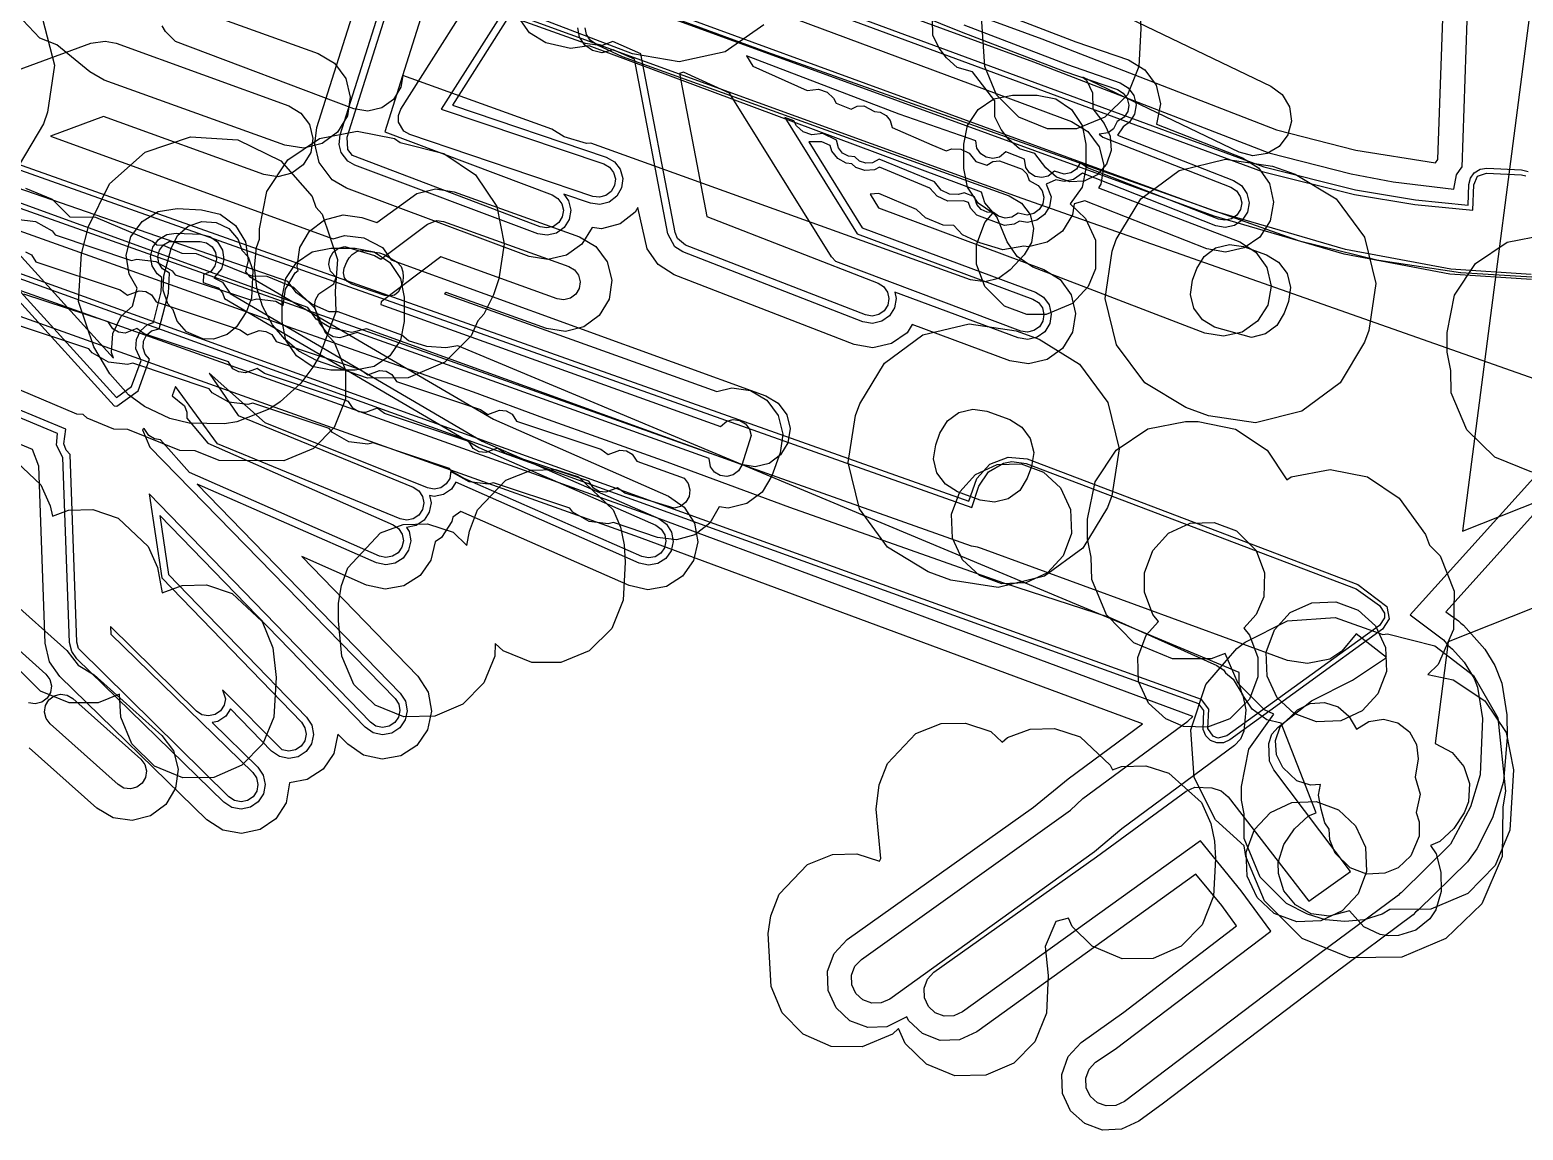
# Model space of a CAD drawing. Header units: metres. Extents: x -2677 to -840, y 169 to 1487.
# Drawn here: x -1559.9 to -1498.8, y 169.3 to 214.3 of the extents above; entities that cross this region are included whole.
import ezdxf

# ---------------------------------------------------------------- set-up
doc = ezdxf.new("R2010")
doc.units = ezdxf.units.M
doc.layers.add('AI_GREENING_EXCLUSIONS', color=1, linetype='Continuous')
doc.layers.add('AI_GREENING_LAWN', color=82, linetype='Continuous')

msp = doc.modelspace()

# ---------------------------------------------------------------- linework, layer by layer
at = {"layer": 'AI_GREENING_EXCLUSIONS'}
for points in [[(-1607.806, 225.649), (-1521.487, 195.027), (-1521.152, 195.955), (-1520.619, 196.539), (-1519.876, 196.831), (-1519.088, 196.768), (-1505.554, 191.621), (-1504.365, 190.722), (-1504.27, 190.216), (-1504.27, 190.216), (-1504.546, 189.781), (-1510.796, 185.252), (-1511.049, 185.137), (-1511.327, 185.129), (-1511.586, 185.231), (-1511.785, 185.425), (-1511.893, 185.681), (-1511.855, 186.453), (-1512.062, 186.735), (-1613.006, 223.131)], [(-1607.873, 225.46), (-1521.358, 194.77), (-1521.076, 195.65), (-1520.682, 196.233), (-1520.07, 196.584), (-1519.72, 196.647), (-1519.135, 196.574), (-1505.625, 191.434), (-1505.625, 191.434), (-1504.662, 190.752), (-1504.466, 190.441), (-1504.466, 190.253), (-1504.664, 189.943), (-1510.914, 185.414), (-1511.293, 185.326), (-1511.478, 185.399), (-1511.697, 185.72), (-1511.662, 186.514), (-1511.955, 186.909), (-1612.991, 223.339)], [(-1608.355, 223.244), (-1549.173, 202.114), (-1541.784, 199.513), (-1538.903, 198.448), (-1533.851, 196.644), (-1528.83, 194.784), (-1520.066, 191.688), (-1515.742, 190.272), (-1511.33, 188.301), (-1511.273, 188.253), (-1511.059, 188.121), (-1510.971, 188), (-1510.653, 187.733), (-1510.268, 187.08), (-1510.139, 186.487), (-1510.228, 185.613), (-1510.363, 185.282), (-1510.606, 185.02), (-1515.214, 181.614), (-1516.341, 180.663), (-1524.714, 174.64), (-1525.07, 174.479), (-1525.46, 174.465), (-1525.825, 174.602), (-1526.11, 174.868), (-1526.272, 175.223), (-1526.285, 175.613), (-1526.149, 175.979), (-1525.882, 176.264), (-1517.321, 182.373), (-1516.812, 182.853), (-1512.517, 186.023), (-1512.31, 186.213), (-1534.631, 194.48), (-1609.742, 221.297)], [(-1544.547, 221.467), (-1509.468, 208.534), (-1505.696, 207.583), (-1503.222, 207.175), (-1500.847, 206.942), (-1500.811, 207.985), (-1500.65, 208.335), (-1500.288, 208.467), (-1498.858, 208.4), (-1498.67, 208.354)], [(-1544.284, 221.583), (-1509.409, 208.726), (-1505.654, 207.779), (-1503.196, 207.373), (-1501.039, 207.158), (-1501.011, 207.992), (-1500.947, 208.259), (-1500.786, 208.482), (-1500.55, 208.625), (-1500.278, 208.667), (-1498.849, 208.6), (-1498.585, 208.535)], [(-1498.451, 204.31), (-1501.753, 204.524), (-1506.054, 205.336), (-1511.376, 206.893), (-1546.635, 219.79)], [(-1552.697, 219.341), (-1537.198, 213.785), (-1536.704, 213.711), (-1535.673, 213.237), (-1519.826, 207.538), (-1519.324, 207.236), (-1518.976, 206.765), (-1518.835, 206.197), (-1518.922, 205.618), (-1519.223, 205.117), (-1519.791, 204.501), (-1520.262, 204.153), (-1520.83, 204.012), (-1521.409, 204.098), (-1536.955, 209.69), (-1537.136, 209.673), (-1538.055, 209.956), (-1538.564, 210.268), (-1544.657, 212.46), (-1544.735, 211.978), (-1545.042, 211.48), (-1545.517, 211.138), (-1546.087, 211.003), (-1546.664, 211.097), (-1553.965, 213.857), (-1554.385, 214.263), (-1554.517, 214.494)], [(-1498.447, 204.11), (-1501.79, 204.327), (-1506.111, 205.144), (-1511.444, 206.705), (-1546.539, 219.503)], [(-1497.974, 219.156), (-1501.265, 193.806), (-1485.953, 199.88)], [(-1497.974, 219.156), (-1501.265, 193.806), (-1485.953, 199.88)], [(-1531.162, 218.606), (-1518.489, 213.964), (-1508.885, 210.239), (-1505.631, 209.408), (-1502.374, 208.886), (-1502.276, 209.022), (-1502.037, 215.96)], [(-1496.27, 196.799), (-1501.951, 190.491), (-1501.435, 190.134), (-1501.343, 190.029), (-1501.233, 189.953), (-1500.354, 188.969), (-1499.938, 188.301), (-1499.663, 187.571), (-1499.454, 186.274), (-1499.438, 185.368), (-1499.588, 183.544), (-1500.045, 182.057), (-1500.676, 180.794), (-1501.061, 180.264), (-1503.078, 178.273), (-1503.199, 178.194), (-1503.294, 178.089), (-1506.557, 175.663), (-1513.517, 170.375), (-1514.52, 169.635), (-1515.227, 169.305), (-1516.006, 169.27), (-1516.74, 169.537), (-1517.315, 170.064), (-1517.645, 170.771), (-1517.68, 171.551), (-1517.413, 172.284), (-1516.886, 172.859), (-1515.14, 174.103), (-1510.518, 177.639), (-1511.13, 178.471), (-1512.186, 179.75), (-1521.162, 173.298), (-1521.872, 172.975), (-1522.652, 172.948), (-1523.383, 173.222), (-1523.953, 173.754), (-1524.022, 173.906), (-1524.841, 173.505), (-1525.621, 173.478), (-1526.351, 173.752), (-1526.922, 174.284), (-1527.245, 174.995), (-1527.272, 175.774), (-1526.999, 176.505), (-1526.466, 177.076), (-1518.837, 182.503), (-1517.413, 183.652), (-1514.376, 185.912), (-1534.973, 193.54), (-1604.056, 218.205)], [(-1521.328, 215.462), (-1517.101, 213.845), (-1514.942, 213.102), (-1514.277, 212.694), (-1513.818, 212.063), (-1513.635, 211.304), (-1513.797, 210.469), (-1510.281, 209.094), (-1509.624, 208.674), (-1509.177, 208.033), (-1509.01, 207.271), (-1509.147, 206.503), (-1509.567, 205.846), (-1510.208, 205.399), (-1510.97, 205.232), (-1511.738, 205.369), (-1516.737, 207.324), (-1517.168, 207.205), (-1517.239, 206.757), (-1517.646, 206.091), (-1518.276, 205.632), (-1519.035, 205.448), (-1519.225, 205.478), (-1520.086, 205.327), (-1521.035, 205.602), (-1521.743, 205.93), (-1522.094, 206.312), (-1522.536, 206.331), (-1523.258, 206.634), (-1523.622, 206.972), (-1525.174, 207.627), (-1525.529, 207.604), (-1525.181, 207.045), (-1518.41, 204.523), (-1517.746, 204.113), (-1517.289, 203.48), (-1517.109, 202.721), (-1517.234, 201.951), (-1517.644, 201.287), (-1518.276, 200.83), (-1519.036, 200.65), (-1519.806, 200.774), (-1523.797, 202.261), (-1524.009, 201.928), (-1524.648, 201.48), (-1525.41, 201.31), (-1526.178, 201.445), (-1533.551, 204.305), (-1534.209, 204.724), (-1534.657, 205.362), (-1535.034, 207.058), (-1535.148, 206.86), (-1535.766, 206.384), (-1536.52, 206.18), (-1536.911, 206.231), (-1537.325, 205.553), (-1537.958, 205.098), (-1538.718, 204.92), (-1539.488, 205.046), (-1546.972, 207.854), (-1547.554, 208.194), (-1548.09, 208.899), (-1548.268, 209.659), (-1548.177, 210.327), (-1545.756, 218.01)], [(-1539.495, 216.191), (-1542.627, 211.246), (-1536.335, 209.123), (-1535.996, 208.929), (-1535.758, 208.62), (-1535.657, 208.243), (-1535.707, 207.856), (-1535.901, 207.518), (-1536.21, 207.28), (-1536.587, 207.178), (-1536.974, 207.228), (-1538.065, 207.596), (-1537.875, 207.332), (-1537.786, 206.952), (-1537.849, 206.567), (-1538.055, 206.236), (-1538.372, 206.008), (-1538.752, 205.919), (-1539.137, 205.982), (-1546.62, 208.79), (-1546.912, 208.96), (-1547.179, 209.313), (-1547.265, 209.639), (-1547.223, 210.027), (-1544.704, 218.019)], [(-1543.052, 217.606), (-1545.402, 210.149), (-1538.54, 207.574), (-1538.308, 207.43), (-1538.148, 207.208), (-1538.086, 206.942), (-1538.13, 206.673), (-1538.274, 206.441), (-1538.496, 206.281), (-1538.762, 206.219), (-1539.032, 206.263), (-1546.719, 209.19), (-1546.906, 209.437), (-1546.937, 209.937), (-1544.387, 218.027)], [(-1539.694, 216.438), (-1543.085, 211.084), (-1536.43, 208.839), (-1536.194, 208.703), (-1536.027, 208.486), (-1535.956, 208.223), (-1535.991, 207.952), (-1536.127, 207.715), (-1536.343, 207.548), (-1536.607, 207.477), (-1536.878, 207.512), (-1544.377, 210.042), (-1544.614, 210.179), (-1544.837, 210.553), (-1544.843, 210.826), (-1544.745, 211.08), (-1540.876, 217.187)], [(-1535.683, 217.437), (-1517.273, 210.58), (-1516.607, 210.175), (-1516.146, 209.545), (-1515.961, 208.787), (-1516.081, 208.016), (-1516.171, 207.867), (-1510.391, 205.646), (-1509.731, 205.229), (-1509.281, 204.592), (-1509.109, 203.831), (-1509.242, 203.062), (-1509.658, 202.402), (-1510.296, 201.952), (-1511.057, 201.78), (-1511.826, 201.912), (-1518.857, 204.615), (-1519.505, 205.05), (-1519.914, 205.647), (-1520.336, 206.674), (-1520.825, 207.246), (-1520.967, 207.679), (-1537.03, 213.67), (-1537.798, 213.57), (-1538.804, 213.798), (-1539.468, 214.208), (-1539.834, 214.716)], [(-1531.506, 217.667), (-1518.833, 213.025), (-1509.201, 209.289), (-1505.834, 208.429), (-1504.113, 208.113), (-1501.617, 207.813), (-1501.521, 208.392), (-1501.293, 208.709), (-1501.286, 208.713), (-1501.037, 215.925)], [(-1560.58, 216.341), (-1559.411, 214.779), (-1558.929, 212.889), (-1559.207, 210.958), (-1559.376, 210.479), (-1560.372, 208.801)], [(-1555.203, 215.919), (-1548.13, 213.368), (-1547.462, 212.966), (-1546.999, 212.338), (-1546.811, 211.58), (-1546.928, 210.809), (-1547.33, 210.14), (-1547.958, 209.677), (-1548.716, 209.489), (-1549.487, 209.606), (-1556.886, 212.274), (-1557.479, 212.612), (-1558.83, 213.724), (-1559.53, 213.997), (-1560.227, 214.727)], [(-1525.966, 215.945), (-1521.802, 214.251), (-1517.551, 212.625), (-1515.392, 211.882), (-1515.159, 211.739), (-1514.998, 211.518), (-1514.934, 211.253), (-1514.977, 210.983), (-1515.12, 210.75), (-1515.406, 210.574), (-1515.56, 210.273), (-1515.78, 210.112), (-1516.146, 210.064), (-1515.999, 209.935), (-1510.755, 207.883), (-1510.524, 207.736), (-1510.368, 207.512), (-1510.31, 207.245), (-1510.358, 206.977), (-1510.505, 206.746), (-1510.729, 206.59), (-1510.996, 206.532), (-1511.264, 206.58), (-1516.625, 208.676), (-1516.919, 208.879), (-1517.077, 208.627), (-1517.305, 208.477), (-1517.573, 208.425), (-1517.979, 208.538), (-1518.232, 208.337), (-1518.499, 208.279), (-1518.768, 208.327), (-1518.997, 208.475), (-1519.153, 208.699), (-1519.199, 209.034), (-1519.969, 209.336), (-1520.231, 209.122), (-1520.498, 209.064), (-1520.767, 209.112), (-1520.996, 209.26), (-1521.152, 209.484), (-1521.203, 209.792), (-1524.338, 210.884), (-1530.586, 213.27), (-1530.325, 212.85), (-1528.097, 211.845), (-1527.641, 211.899), (-1527.291, 211.773), (-1527.022, 211.53), (-1526.915, 211.323), (-1526.306, 211.078), (-1526.055, 211.206), (-1525.782, 211.224), (-1525.347, 210.983), (-1525.115, 210.958), (-1524.875, 210.828), (-1524.703, 210.616), (-1524.627, 210.337), (-1523.002, 209.62), (-1522.414, 209.382), (-1522.181, 209.458), (-1521.807, 209.439), (-1521.475, 209.279), (-1521.201, 208.937), (-1520.741, 208.79), (-1520.498, 208.934), (-1520.227, 208.969), (-1519.297, 208.631), (-1519.112, 208.43), (-1519.019, 208.157), (-1518.642, 207.961), (-1518.481, 207.741), (-1518.417, 207.475), (-1518.459, 207.205), (-1518.601, 206.972), (-1518.822, 206.811), (-1519.088, 206.747), (-1519.466, 206.83), (-1519.729, 206.66), (-1519.999, 206.624), (-1520.263, 206.695), (-1520.47, 206.854), (-1520.729, 206.865), (-1520.977, 206.98), (-1521.162, 207.181), (-1521.253, 207.486), (-1521.672, 207.662), (-1521.904, 207.586), (-1522.279, 207.606), (-1522.611, 207.765), (-1522.884, 208.108), (-1525.158, 209.041), (-1525.43, 208.888), (-1525.703, 208.87), (-1525.961, 208.957), (-1526.158, 209.129), (-1526.415, 209.156), (-1526.655, 209.286), (-1526.827, 209.499), (-1526.9, 209.809), (-1527.462, 210.08), (-1527.918, 210.026), (-1528.268, 210.152), (-1528.536, 210.394), (-1528.643, 210.601), (-1529.012, 210.741), (-1526.05, 205.981), (-1518.864, 203.305), (-1518.631, 203.161), (-1518.472, 202.94), (-1518.409, 202.674), (-1518.452, 202.404), (-1518.596, 202.172), (-1518.817, 202.012), (-1519.083, 201.949), (-1519.352, 201.993), (-1526.926, 204.839), (-1527.113, 205.039), (-1531.285, 211.743), (-1533.168, 212.596), (-1533.335, 212.545), (-1532.213, 206.682), (-1525.202, 203.962), (-1524.972, 203.816), (-1524.815, 203.592), (-1524.755, 203.325), (-1524.803, 203.056), (-1524.949, 202.826), (-1525.173, 202.669), (-1525.439, 202.61), (-1525.708, 202.657), (-1533.081, 205.517), (-1533.412, 205.785), (-1533.515, 206.038), (-1534.914, 213.344), (-1536.064, 213.851), (-1536.504, 213.694), (-1536.771, 213.753), (-1536.995, 213.91), (-1537.141, 214.14), (-1537.189, 214.409)], [(-1516.256, 215.458), (-1509.12, 212.028), (-1508.652, 211.677), (-1508.354, 211.173), (-1508.272, 210.593), (-1508.418, 210.026), (-1508.769, 209.558), (-1509.273, 209.261), (-1509.853, 209.178), (-1510.419, 209.324), (-1516.811, 212.396), (-1516.671, 212.272), (-1516.413, 211.746), (-1516.401, 211.093), (-1515.948, 210.499), (-1515.691, 209.974), (-1515.654, 209.39), (-1515.844, 208.836), (-1516.231, 208.397), (-1516.757, 208.14), (-1517.341, 208.103), (-1517.895, 208.293), (-1518.334, 208.681), (-1518.786, 209.274), (-1519.413, 209.46), (-1519.852, 209.847), (-1519.852, 209.847), (-1520.155, 210.245), (-1520.412, 210.77), (-1520.425, 211.423), (-1521.33, 212.611), (-1521.957, 212.796), (-1522.395, 213.184), (-1522.699, 213.581), (-1522.956, 214.107), (-1522.969, 214.76)], [(-1529.872, 214.538), (-1531.46, 213.435), (-1533.347, 213.018), (-1535.252, 213.347), (-1539.301, 214.898)], [(-1496.587, 197.94), (-1503.408, 190.368), (-1502.05, 189.346), (-1501.867, 189.136), (-1501.675, 188.974), (-1501.202, 188.44), (-1500.787, 187.773), (-1500.65, 187.408), (-1500.443, 186.126), (-1500.551, 183.816), (-1500.94, 182.504), (-1501.763, 180.976), (-1503.781, 178.985), (-1503.843, 178.944), (-1503.891, 178.891), (-1507.159, 176.462), (-1515.111, 170.441), (-1515.465, 170.276), (-1515.855, 170.259), (-1516.221, 170.392), (-1516.509, 170.655), (-1516.674, 171.009), (-1516.691, 171.399), (-1516.558, 171.765), (-1516.295, 172.053), (-1515.493, 172.581), (-1509.118, 177.423), (-1510.334, 179.077), (-1511.994, 181.122), (-1521.745, 174.11), (-1522.101, 173.948), (-1522.49, 173.935), (-1522.856, 174.072), (-1523.141, 174.338), (-1523.303, 174.693), (-1523.316, 175.083), (-1523.179, 175.448), (-1522.913, 175.734), (-1516.257, 180.457), (-1512.587, 183.157), (-1512.232, 183.319), (-1511.529, 183.287), (-1511.157, 183.167), (-1510.861, 182.914), (-1507.562, 178.654), (-1505.86, 179.862), (-1509, 184.025), (-1509.17, 184.376), (-1509.198, 185.109), (-1509.076, 185.48), (-1508.822, 185.775), (-1507.447, 186.851), (-1505.768, 187.695), (-1504.386, 188.633), (-1505.624, 189.601), (-1506.205, 188.887), (-1506.695, 188.56), (-1507.621, 188.374), (-1508.434, 188.505), (-1520.967, 193.089), (-1521.135, 193.149), (-1521.373, 193.183), (-1580.197, 214.077)], [(-1487.234, 195.069), (-1501.854, 189.269), (-1502.394, 185.107), (-1501.686, 184.74), (-1501.211, 184.168), (-1500.979, 183.461), (-1501.02, 182.719), (-1501.194, 182.265), (-1501.629, 181.621), (-1502.196, 181.085), (-1502.574, 180.924), (-1502.345, 180.587), (-1502.159, 179.829), (-1502.141, 179.048), (-1502.359, 178.299), (-1502.608, 177.928), (-1503.186, 177.46), (-1503.895, 177.236), (-1504.307, 177.229), (-1504.637, 177.286), (-1505.309, 177.603), (-1505.889, 178.253), (-1506.727, 178.028), (-1507.464, 178.13), (-1508.112, 178.495), (-1508.582, 179.071), (-1508.809, 179.779), (-1508.814, 180.228), (-1508.585, 180.974), (-1508.145, 181.614), (-1507.574, 182.146), (-1507.261, 182.262), (-1508.688, 185.933), (-1509.274, 186.077), (-1509.882, 186.506), (-1510.291, 187.127), (-1510.416, 187.558), (-1510.417, 188.018), (-1542.414, 201.392), (-1542.9, 201.312), (-1543.675, 201.368), (-1544.423, 201.591), (-1544.706, 201.821), (-1547.309, 202.778), (-1547.672, 202.785), (-1548.387, 203.098), (-1549.017, 203.559), (-1549.375, 204.029), (-1578.73, 214.178)], [(-1487.234, 195.069), (-1501.854, 189.269), (-1502.394, 185.107), (-1501.686, 184.74), (-1501.211, 184.168), (-1500.979, 183.461), (-1501.02, 182.719), (-1501.194, 182.265), (-1501.629, 181.621), (-1502.196, 181.085), (-1502.574, 180.924), (-1502.345, 180.587), (-1502.159, 179.829), (-1502.141, 179.048), (-1502.359, 178.299), (-1502.608, 177.928), (-1503.186, 177.46), (-1503.895, 177.236), (-1504.307, 177.229), (-1504.637, 177.286), (-1505.309, 177.603), (-1505.889, 178.253), (-1506.727, 178.028), (-1507.464, 178.13), (-1508.112, 178.495), (-1508.582, 179.071), (-1508.809, 179.779), (-1508.814, 180.228), (-1508.585, 180.974), (-1508.145, 181.614), (-1507.574, 182.146), (-1507.261, 182.262), (-1508.688, 185.933), (-1509.274, 186.077), (-1509.882, 186.506), (-1510.291, 187.127), (-1510.416, 187.558), (-1510.417, 188.018), (-1542.414, 201.392), (-1542.9, 201.312), (-1543.675, 201.368), (-1544.423, 201.591), (-1544.706, 201.821), (-1547.309, 202.778), (-1547.672, 202.785), (-1548.387, 203.098), (-1549.017, 203.559), (-1549.375, 204.029), (-1578.73, 214.178)], [(-1521.693, 214.53), (-1517.447, 212.906), (-1515.288, 212.163), (-1514.955, 211.96), (-1514.726, 211.644), (-1514.635, 211.265), (-1514.695, 210.879), (-1514.899, 210.547), (-1515.165, 210.353), (-1515.402, 210.023), (-1510.645, 208.163), (-1510.317, 207.953), (-1510.093, 207.633), (-1510.01, 207.251), (-1510.078, 206.867), (-1510.288, 206.539), (-1510.609, 206.315), (-1510.99, 206.232), (-1511.374, 206.3), (-1516.834, 208.461), (-1517.191, 208.199), (-1517.574, 208.125), (-1517.92, 208.195), (-1518.318, 208.017), (-1518.117, 207.487), (-1518.177, 207.102), (-1518.381, 206.769), (-1518.696, 206.539), (-1519.075, 206.448), (-1519.415, 206.501), (-1519.632, 206.376), (-1520.019, 206.325), (-1521.154, 206.738), (-1521.418, 207.025), (-1521.503, 207.259), (-1521.697, 207.333), (-1522.338, 207.312), (-1522.779, 207.516), (-1523.086, 207.841), (-1525.138, 208.704), (-1525.352, 208.598), (-1525.741, 208.572), (-1526.111, 208.697), (-1526.281, 208.846), (-1526.504, 208.869), (-1526.847, 209.056), (-1527.093, 209.359), (-1527.164, 209.598), (-1527.502, 209.748), (-1528.039, 209.745), (-1525.85, 206.227), (-1518.759, 203.586), (-1518.427, 203.381), (-1518.199, 203.065), (-1518.109, 202.685), (-1518.171, 202.3), (-1518.376, 201.968), (-1518.692, 201.739), (-1519.072, 201.649), (-1519.457, 201.712), (-1524.514, 203.595), (-1524.455, 203.332), (-1524.523, 202.948), (-1524.732, 202.619), (-1525.052, 202.395), (-1525.433, 202.31), (-1525.817, 202.377), (-1533.189, 205.237), (-1533.518, 205.447), (-1533.81, 205.981), (-1535.179, 213.133), (-1536.044, 213.514), (-1536.511, 213.394), (-1536.892, 213.479), (-1537.211, 213.703), (-1537.421, 214.032), (-1537.489, 214.416)], [(-1562.163, 212.049), (-1557.43, 213.781), (-1556.852, 213.871), (-1556.405, 213.783), (-1549.334, 211.225), (-1548.833, 210.922), (-1548.486, 210.451), (-1548.345, 209.883), (-1548.433, 209.304), (-1548.736, 208.803), (-1549.207, 208.456), (-1549.775, 208.316), (-1550.354, 208.404), (-1556.912, 210.776), (-1559.092, 209.978), (-1547.506, 205.774), (-1547.049, 205.909), (-1546.254, 205.81), (-1545.492, 205.413), (-1545.139, 204.916), (-1529.789, 199.346), (-1529.288, 199.043), (-1528.941, 198.571), (-1528.802, 198.003), (-1528.89, 197.424), (-1529.193, 196.923), (-1529.665, 196.577), (-1530.233, 196.437), (-1530.812, 196.526), (-1546.154, 202.092), (-1546.75, 201.932), (-1547.62, 202.126), (-1548.204, 202.489), (-1548.551, 202.962), (-1564.078, 208.599)], [(-1563.369, 208.438), (-1556.501, 200.885), (-1556.584, 201.123), (-1556.539, 201.902), (-1556.199, 202.604), (-1555.732, 203.021), (-1555.544, 203.746), (-1555.867, 204.326), (-1555.986, 205.098), (-1555.8, 205.856), (-1555.339, 206.485), (-1554.672, 206.89), (-1553.901, 207.009), (-1552.902, 206.965), (-1552.144, 206.78), (-1551.514, 206.319), (-1551.109, 205.652), (-1550.99, 204.88), (-1551.103, 204.418), (-1550.942, 204.235), (-1540.952, 198.386), (-1533.78, 195.233), (-1533.141, 194.785), (-1532.722, 194.127), (-1532.586, 193.359), (-1532.754, 192.597), (-1533.202, 191.957), (-1533.86, 191.538), (-1534.628, 191.402), (-1535.39, 191.571), (-1542.281, 194.6), (-1542.616, 194.38), (-1542.652, 194.195), (-1543.082, 193.544), (-1543.342, 193.369), (-1543.508, 192.618), (-1543.956, 191.978), (-1544.614, 191.559), (-1545.382, 191.423), (-1546.144, 191.592), (-1548.801, 192.76), (-1544.045, 187.856), (-1543.622, 187.2), (-1543.481, 186.433), (-1543.645, 185.67), (-1544.089, 185.028), (-1544.744, 184.604), (-1545.512, 184.464), (-1546.275, 184.628), (-1546.917, 185.071), (-1547.322, 185.489), (-1547.481, 184.698), (-1547.925, 184.056), (-1548.58, 183.632), (-1549.306, 183.5), (-1549.436, 182.674), (-1549.861, 182.019), (-1550.504, 181.578), (-1551.268, 181.416), (-1552.035, 181.558), (-1552.689, 181.983), (-1558.706, 187.85), (-1559.129, 188.451), (-1559.309, 189.21), (-1559.568, 196.464), (-1559.82, 197.144), (-1560.474, 197.413)], [(-1564.331, 207.564), (-1556.482, 198.931), (-1556.369, 198.915), (-1555.503, 199.554), (-1555.033, 200.85), (-1555.206, 201.045), (-1555.296, 201.303), (-1555.281, 201.575), (-1555.162, 201.821), (-1554.958, 202.003), (-1554.631, 202.089), (-1554.251, 203.552), (-1554.216, 204.36), (-1554.504, 204.538), (-1554.645, 204.771), (-1554.687, 205.041), (-1554.622, 205.306), (-1554.461, 205.527), (-1554.227, 205.668), (-1552.958, 205.667), (-1552.693, 205.602), (-1552.472, 205.44), (-1552.331, 205.207), (-1552.289, 204.937), (-1552.354, 204.672), (-1552.515, 204.451), (-1552.817, 204.299), (-1552.831, 203.98), (-1552.228, 203.766), (-1552.047, 203.561), (-1551.968, 203.33), (-1541.544, 197.226), (-1534.304, 194.042), (-1534.08, 193.886), (-1533.933, 193.656), (-1533.885, 193.387), (-1533.945, 193.12), (-1534.101, 192.896), (-1534.331, 192.749), (-1534.6, 192.702), (-1534.867, 192.761), (-1542.145, 195.961), (-1542.694, 196.277), (-1542.735, 195.962), (-1542.884, 195.733), (-1543.109, 195.579), (-1543.376, 195.522), (-1543.645, 195.573), (-1550.296, 198.239), (-1552.589, 200.273), (-1551.401, 198.531), (-1544.238, 195.6), (-1544.01, 195.449), (-1543.857, 195.223), (-1543.803, 194.955), (-1543.855, 194.687), (-1544.005, 194.459), (-1544.232, 194.307), (-1544.5, 194.252), (-1544.768, 194.304), (-1552.244, 197.377), (-1553.968, 199.719), (-1554.112, 199.345), (-1553.607, 198.932), (-1553.507, 198.678), (-1553.51, 198.434), (-1552.646, 197.399), (-1545.057, 194.063), (-1544.834, 193.907), (-1544.687, 193.676), (-1544.639, 193.407), (-1544.698, 193.141), (-1544.855, 192.917), (-1545.085, 192.77), (-1545.354, 192.723), (-1545.621, 192.782), (-1553.402, 196.204), (-1554.584, 197.536), (-1554.825, 197.576), (-1555.057, 197.72), (-1555.245, 198.005), (-1555.316, 197.952), (-1555.015, 197.245), (-1544.979, 186.951), (-1544.83, 186.721), (-1544.781, 186.453), (-1544.839, 186.186), (-1544.994, 185.961), (-1545.223, 185.813), (-1545.492, 185.764), (-1545.759, 185.821), (-1545.984, 185.976), (-1555.05, 195.325), (-1554.535, 191.884), (-1548.814, 185.979), (-1548.666, 185.75), (-1548.617, 185.481), (-1548.674, 185.214), (-1548.829, 184.989), (-1549.059, 184.841), (-1549.328, 184.792), (-1549.595, 184.85), (-1552.045, 187.302), (-1551.923, 186.937), (-1551.975, 186.669), (-1552.125, 186.441), (-1552.351, 186.287), (-1552.618, 186.232), (-1552.887, 186.283), (-1553.115, 186.433), (-1556.632, 189.9), (-1556.621, 189.587), (-1550.804, 183.917), (-1550.65, 183.692), (-1550.593, 183.424), (-1550.643, 183.156), (-1550.792, 182.927), (-1551.017, 182.772), (-1551.284, 182.716), (-1551.553, 182.765), (-1551.782, 182.914), (-1557.947, 188.991), (-1558.01, 189.257), (-1558.284, 196.937), (-1558.45, 197.117), (-1558.545, 197.373), (-1558.455, 197.976), (-1560.555, 198.856)], [(-1564.109, 207.766), (-1556.388, 199.274), (-1555.771, 199.729), (-1555.376, 200.793), (-1555.593, 201.261), (-1555.571, 201.651), (-1555.401, 202.002), (-1555.11, 202.262), (-1554.875, 202.344), (-1554.549, 203.597), (-1554.524, 204.188), (-1554.725, 204.335), (-1554.927, 204.669), (-1554.987, 205.054), (-1554.894, 205.433), (-1554.663, 205.748), (-1554.33, 205.95), (-1553.944, 206.01), (-1552.945, 205.966), (-1552.566, 205.874), (-1552.251, 205.643), (-1552.049, 205.309), (-1551.989, 204.924), (-1552.082, 204.545), (-1552.401, 204.177), (-1552.046, 204.004), (-1551.728, 203.537), (-1541.408, 197.493), (-1534.183, 194.317), (-1533.863, 194.093), (-1533.653, 193.764), (-1533.586, 193.38), (-1533.67, 192.999), (-1533.894, 192.68), (-1534.223, 192.47), (-1534.607, 192.402), (-1534.988, 192.486), (-1542.485, 195.806), (-1542.669, 195.523), (-1542.991, 195.303), (-1543.373, 195.222), (-1543.564, 195.258), (-1543.503, 194.957), (-1543.577, 194.574), (-1543.792, 194.248), (-1544.116, 194.03), (-1544.516, 193.956), (-1544.407, 193.785), (-1544.339, 193.401), (-1544.424, 193.02), (-1544.647, 192.7), (-1544.976, 192.491), (-1545.361, 192.423), (-1545.742, 192.507), (-1553.076, 195.731), (-1544.763, 187.16), (-1544.551, 186.832), (-1544.481, 186.448), (-1544.563, 186.067), (-1544.785, 185.746), (-1545.113, 185.534), (-1545.496, 185.464), (-1545.878, 185.546), (-1546.199, 185.767), (-1554.615, 194.446), (-1554.252, 192.023), (-1548.598, 186.188), (-1548.387, 185.86), (-1548.317, 185.476), (-1548.399, 185.095), (-1548.621, 184.774), (-1548.948, 184.562), (-1549.332, 184.492), (-1549.714, 184.574), (-1550.035, 184.796), (-1551.714, 186.53), (-1551.911, 186.23), (-1552.234, 186.011), (-1552.472, 185.962), (-1550.595, 184.132), (-1550.374, 183.81), (-1550.293, 183.428), (-1550.364, 183.045), (-1550.577, 182.717), (-1550.899, 182.497), (-1551.28, 182.416), (-1551.664, 182.487), (-1551.991, 182.7), (-1558.008, 188.566), (-1558.22, 188.866), (-1558.309, 189.246), (-1558.581, 196.824), (-1558.841, 197.326), (-1558.807, 197.798), (-1560.499, 198.507)], [(-1560.475, 206.577), (-1559.701, 206.48), (-1559.022, 206.095), (-1558.897, 205.935), (-1555.771, 204.886), (-1555.554, 204.945), (-1554.78, 204.849), (-1554.101, 204.464), (-1553.976, 204.304), (-1550.85, 203.254), (-1550.633, 203.314), (-1549.859, 203.218), (-1549.558, 203.047), (-1549.468, 203.705), (-1549.074, 204.379), (-1548.943, 204.479), (-1548.985, 204.639), (-1548.879, 205.412), (-1548.485, 206.085), (-1547.863, 206.557), (-1547.108, 206.755), (-1546.335, 206.649), (-1545.726, 206.439), (-1544.084, 207.627), (-1543.327, 207.816), (-1542.555, 207.701), (-1537.425, 205.861), (-1536.756, 205.46), (-1536.291, 204.833), (-1536.102, 204.076), (-1536.217, 203.304), (-1536.619, 202.635), (-1537.246, 202.17), (-1538.003, 201.981), (-1538.775, 202.096), (-1542.887, 203.571), (-1542.95, 203.523), (-1531.799, 199.524), (-1531.191, 199.676), (-1530.42, 199.561), (-1529.751, 199.159), (-1529.286, 198.532), (-1529.097, 197.775), (-1529.212, 197.003), (-1529.55, 196.062), (-1529.951, 195.393), (-1530.579, 194.928), (-1531.336, 194.739), (-1531.711, 194.795), (-1532.087, 194.134), (-1532.702, 193.655), (-1533.455, 193.447), (-1534.229, 193.544), (-1536.033, 194.155), (-1536.25, 194.095), (-1537.024, 194.191), (-1537.703, 194.577), (-1537.828, 194.737), (-1540.954, 195.786), (-1541.171, 195.726), (-1541.945, 195.822), (-1542.624, 196.208), (-1542.749, 196.368), (-1545.875, 197.417), (-1546.092, 197.357), (-1546.866, 197.454), (-1547.545, 197.839), (-1547.67, 197.999), (-1550.796, 199.048), (-1551.013, 198.988), (-1551.787, 199.085), (-1552.466, 199.47), (-1552.591, 199.63), (-1555.717, 200.679), (-1555.934, 200.62), (-1556.708, 200.716), (-1557.387, 201.101), (-1557.511, 201.261), (-1560.638, 202.311)], [(-1560.108, 207.846), (-1559.025, 207.392), (-1558.291, 206.677), (-1557.25, 206.663), (-1554.899, 205.667), (-1554.736, 205.523), (-1554.471, 205.509), (-1553.704, 205.188), (-1553.123, 205.174), (-1550.856, 204.257), (-1550.226, 204.243), (-1549.143, 203.789), (-1548.275, 202.94), (-1547.839, 201.934), (-1547.47, 201.545), (-1547.002, 200.392), (-1547.002, 199.204), (-1547.47, 198.051), (-1548.319, 197.183), (-1549.529, 196.677), (-1552.185, 196.699), (-1553.165, 197.094), (-1553.795, 197.108), (-1555.919, 197.965), (-1556.5, 197.979), (-1557.583, 198.433), (-1557.746, 198.577), (-1558.011, 198.591), (-1560.362, 199.587)], [(-1498.424, 196.214), (-1499.946, 196.834), (-1501.09, 197.957), (-1501.737, 199.466), (-1501.753, 200.386), (-1501.902, 201.136), (-1501.902, 201.938), (-1501.598, 203.469), (-1500.73, 204.766), (-1499.433, 205.634), (-1497.902, 205.938)], [(-1560.11, 205.246), (-1559.872, 205.111), (-1559.685, 204.826), (-1556.236, 203.683), (-1555.937, 203.469), (-1555.46, 203.649), (-1555.189, 203.615), (-1554.951, 203.48), (-1554.764, 203.195), (-1551.315, 202.052), (-1551.016, 201.838), (-1550.539, 202.018), (-1550.268, 201.984), (-1550.03, 201.849), (-1549.843, 201.564), (-1546.394, 200.421), (-1546.095, 200.207), (-1545.618, 200.386), (-1545.347, 200.353), (-1545.109, 200.218), (-1544.922, 199.933), (-1541.473, 198.789), (-1541.174, 198.576), (-1540.697, 198.755), (-1540.426, 198.722), (-1540.188, 198.587), (-1540.001, 198.302), (-1536.552, 197.158), (-1536.253, 196.944), (-1535.776, 197.124), (-1535.505, 197.09), (-1535.268, 196.956), (-1535.081, 196.671), (-1533.142, 195.972), (-1532.974, 195.756), (-1532.902, 195.493), (-1532.935, 195.222), (-1533.07, 194.984), (-1533.286, 194.817), (-1533.549, 194.744), (-1535.569, 195.357), (-1535.868, 195.571), (-1536.344, 195.391), (-1536.615, 195.425), (-1536.853, 195.56), (-1537.04, 195.845), (-1540.489, 196.989), (-1540.789, 197.202), (-1541.265, 197.023), (-1541.536, 197.056), (-1541.774, 197.191), (-1541.961, 197.476), (-1545.41, 198.62), (-1545.709, 198.834), (-1546.186, 198.654), (-1546.457, 198.688), (-1546.695, 198.822), (-1546.882, 199.107), (-1550.331, 200.251), (-1550.63, 200.465), (-1551.107, 200.285), (-1551.378, 200.319), (-1551.616, 200.454), (-1551.803, 200.739), (-1555.252, 201.882), (-1555.551, 202.096), (-1556.028, 201.916), (-1556.299, 201.95), (-1556.537, 202.085), (-1556.724, 202.37), (-1560.173, 203.513)], [(-1560.708, 196.852), (-1559.484, 195.693), (-1559.098, 194.837), (-1558.999, 194.412), (-1558.354, 194.654), (-1557.36, 194.681), (-1556.31, 194.329), (-1555.086, 193.17), (-1554.7, 192.314), (-1554.516, 191.269), (-1553.692, 191.579), (-1552.698, 191.606), (-1551.648, 191.254), (-1550.424, 190.095), (-1549.977, 189.02), (-1549.844, 187.803), (-1549.938, 186.177), (-1550.391, 185.093), (-1551.246, 184.216), (-1552.397, 183.718), (-1553.666, 183.701), (-1554.831, 184.171), (-1555.753, 185.093), (-1556.206, 186.177), (-1556.267, 187.124), (-1557.14, 186.776), (-1558.328, 186.776), (-1559.493, 187.246), (-1560.415, 188.168)], [(-1560.861, 191.101), (-1558.418, 188.917), (-1557.959, 188.306), (-1557.3, 187.917), (-1554.523, 185.433), (-1554.054, 184.81), (-1553.859, 184.054), (-1553.968, 183.281), (-1554.365, 182.609), (-1554.989, 182.14), (-1555.744, 181.946), (-1556.517, 182.055), (-1557.189, 182.452), (-1559.96, 184.929)], [(-1562.025, 190.398), (-1559.285, 187.948), (-1559.121, 187.73), (-1559.053, 187.465), (-1559.091, 187.195), (-1559.23, 186.959), (-1559.448, 186.795), (-1559.713, 186.727), (-1559.983, 186.765)]]:
    msp.add_lwpolyline(points, dxfattribs=at)
for points in [[(-1514.637, 215.818), (-1514.482, 215.099), (-1514.443, 214.382), (-1514.52, 212.837), (-1514.99, 211.672), (-1515.912, 210.75), (-1517.077, 210.28), (-1518.265, 210.28), (-1519.43, 210.75), (-1520.352, 211.672), (-1520.822, 212.837), (-1520.95, 214.656), (-1520.82, 215.654), (-1520.481, 216.529), (-1519.321, 217.751), (-1518.291, 218.158), (-1517.297, 218.185), (-1516.247, 217.833), (-1515.023, 216.674), (-1514.637, 215.818)], [(-1521.106, 211.066), (-1520.457, 211.5), (-1519.692, 211.652), (-1518.692, 211.652), (-1517.927, 211.5), (-1517.278, 211.066), (-1516.844, 210.417), (-1516.692, 209.652), (-1516.692, 208.652), (-1516.844, 207.887), (-1517.33, 207.203), (-1516.7, 206.603), (-1516.291, 205.721), (-1516.291, 204.541), (-1516.593, 203.818), (-1517.24, 203.119), (-1518.316, 202.671), (-1519.108, 202.671), (-1520.025, 203.012), (-1520.831, 203.818), (-1521.172, 204.735), (-1521.172, 205.527), (-1520.831, 206.444), (-1520.496, 206.83), (-1521.106, 207.238), (-1521.54, 207.887), (-1521.692, 208.652), (-1521.692, 209.652), (-1521.54, 210.417), (-1521.106, 211.066)], [(-1557.311, 201.355), (-1557.946, 203.202), (-1557.824, 205.152), (-1557.526, 206.277), (-1556.668, 208.029), (-1555.205, 209.32), (-1553.359, 209.952), (-1551.412, 209.83), (-1549.66, 208.972), (-1548.37, 207.509), (-1548.218, 207.066), (-1547.966, 206.78), (-1547.338, 204.925), (-1547.425, 203.627), (-1547.397, 202.777), (-1548.082, 200.951), (-1548.352, 200.516), (-1548.838, 199.86), (-1549.685, 199.091), (-1550.112, 198.816), (-1551.461, 198.284), (-1551.961, 198.194), (-1553.411, 198.219), (-1554.203, 198.416), (-1555.237, 198.904), (-1555.894, 199.39), (-1556.662, 200.237), (-1557.311, 201.355)], [(-1550.535, 205.753), (-1550.535, 206.179), (-1550.231, 207.71), (-1549.363, 209.007), (-1548.066, 209.875), (-1546.535, 210.179), (-1545.004, 209.875), (-1544.763, 209.713), (-1542.981, 209.266), (-1541.684, 208.398), (-1540.816, 207.101), (-1540.512, 205.57), (-1540.733, 204.129), (-1540.945, 203.474), (-1541.338, 202.684), (-1541.587, 202.417), (-1541.859, 201.804), (-1542.939, 200.724), (-1544.448, 200.077), (-1546.109, 200.061), (-1548.199, 200.796), (-1548.913, 201.174), (-1549.496, 201.664), (-1549.993, 202.254), (-1550.404, 203.021), (-1550.64, 203.763), (-1550.73, 204.612), (-1550.656, 205.424), (-1550.535, 205.753)], [(-1514.438, 207.41), (-1512.869, 208.57), (-1510.975, 209.04), (-1509.046, 208.751), (-1508.115, 208.416), (-1506.444, 207.41), (-1505.284, 205.841), (-1504.814, 203.947), (-1505.103, 202.018), (-1505.275, 201.54), (-1506.281, 199.869), (-1507.85, 198.709), (-1509.744, 198.239), (-1511.673, 198.528), (-1512.604, 198.863), (-1514.275, 199.869), (-1515.435, 201.438), (-1515.905, 203.332), (-1515.616, 205.261), (-1515.444, 205.739), (-1514.438, 207.41)], [(-1554.143, 205.381), (-1553.885, 205.906), (-1553.446, 206.294), (-1552.893, 206.483), (-1552.309, 206.447), (-1551.783, 206.189), (-1551.396, 205.75), (-1551.246, 205.312), (-1550.997, 205.029), (-1550.808, 204.473), (-1550.85, 203.345), (-1551.056, 202.797), (-1551.472, 202.165), (-1551.854, 201.852), (-1552.409, 201.665), (-1552.844, 201.672), (-1553.517, 201.965), (-1553.902, 202.406), (-1554.063, 202.864), (-1554.287, 203.117), (-1554.477, 203.671), (-1554.441, 204.256), (-1554.143, 205.381)], [(-1547.51, 201.759), (-1547.744, 201.9), (-1548.072, 202.334), (-1548.276, 203.01), (-1548.239, 203.281), (-1548.101, 203.517), (-1547.486, 203.929), (-1547.393, 204.2), (-1547.618, 204.453), (-1547.687, 204.717), (-1547.65, 204.987), (-1547.512, 205.223), (-1547.294, 205.388), (-1547.03, 205.458), (-1545.814, 205.094), (-1545.561, 204.934), (-1543.652, 206.377), (-1543.264, 206.518), (-1542.994, 206.478), (-1537.863, 204.638), (-1537.629, 204.497), (-1537.467, 204.278), (-1537.401, 204.013), (-1537.441, 203.743), (-1537.581, 203.508), (-1537.801, 203.346), (-1538.066, 203.28), (-1538.336, 203.32), (-1543.11, 205.032), (-1545.543, 203.193), (-1545.567, 203.081), (-1531.649, 198.089), (-1531.394, 198.311), (-1531.129, 198.377), (-1530.858, 198.337), (-1530.624, 198.197), (-1530.462, 197.977), (-1530.396, 197.712), (-1530.773, 196.501), (-1530.914, 196.267), (-1531.134, 196.104), (-1531.398, 196.038), (-1531.669, 196.078), (-1531.903, 196.219), (-1532.065, 196.438), (-1532.121, 196.772), (-1546.526, 201.938), (-1547.24, 201.719), (-1547.51, 201.759)], [(-1510.81, 205.544), (-1510.231, 205.457), (-1509.3, 205.122), (-1508.799, 204.821), (-1508.451, 204.35), (-1508.31, 203.782), (-1508.397, 203.203), (-1508.569, 202.725), (-1508.87, 202.224), (-1509.341, 201.876), (-1509.909, 201.735), (-1511.419, 202.157), (-1511.92, 202.458), (-1512.268, 202.929), (-1512.409, 203.497), (-1512.322, 204.076), (-1512.15, 204.554), (-1511.849, 205.055), (-1511.378, 205.403), (-1510.81, 205.544)], [(-1545.191, 200.975), (-1545.84, 200.541), (-1546.605, 200.389), (-1547.605, 200.389), (-1548.37, 200.541), (-1549.019, 200.975), (-1549.453, 201.624), (-1549.605, 202.389), (-1549.605, 203.389), (-1549.453, 204.154), (-1549.019, 204.803), (-1548.37, 205.237), (-1547.605, 205.389), (-1546.605, 205.389), (-1545.84, 205.237), (-1545.191, 204.803), (-1544.757, 204.154), (-1544.605, 203.389), (-1544.605, 202.389), (-1544.757, 201.624), (-1545.191, 200.975)], [(-1524.94, 200.683), (-1523.366, 201.835), (-1521.471, 202.297), (-1519.543, 201.999), (-1518.609, 201.657), (-1516.946, 200.646), (-1515.794, 199.072), (-1515.332, 197.177), (-1515.63, 195.249), (-1515.806, 194.767), (-1516.817, 193.104), (-1518.391, 191.952), (-1520.286, 191.49), (-1522.214, 191.788), (-1523.148, 192.13), (-1524.811, 193.141), (-1525.963, 194.715), (-1526.425, 196.61), (-1526.127, 198.538), (-1525.951, 199.02), (-1524.94, 200.683)], [(-1521.888, 198.663), (-1521.319, 198.801), (-1520.742, 198.711), (-1519.811, 198.371), (-1519.312, 198.066), (-1518.966, 197.594), (-1518.828, 197.025), (-1518.918, 196.448), (-1519.092, 195.969), (-1519.397, 195.47), (-1519.868, 195.125), (-1520.437, 194.986), (-1521.015, 195.076), (-1521.946, 195.416), (-1522.445, 195.721), (-1522.791, 196.193), (-1522.929, 196.762), (-1522.839, 197.339), (-1522.665, 197.818), (-1522.36, 198.317), (-1521.888, 198.663)], [(-1509.38, 186.481), (-1510.46, 187.561), (-1510.989, 188.787), (-1511.556, 188.566), (-1513.14, 188.566), (-1514.726, 189.229), (-1515.849, 190.373), (-1516.453, 191.818), (-1516.469, 192.738), (-1516.618, 193.488), (-1516.618, 194.29), (-1516.314, 195.821), (-1515.446, 197.118), (-1514.149, 197.986), (-1512.618, 198.29), (-1512.096, 198.285), (-1510.565, 197.981), (-1509.268, 197.113), (-1508.459, 195.903), (-1508.278, 196.024), (-1506.685, 196.328), (-1505.154, 196.024), (-1503.856, 195.156), (-1502.789, 193.659), (-1502.615, 193.23), (-1502.188, 192.788), (-1501.614, 191.337), (-1501.64, 189.776), (-1502.262, 188.345), (-1502.694, 187.926), (-1501.647, 187.718), (-1500.35, 186.85), (-1499.482, 185.553), (-1499.178, 184.022), (-1499.325, 181.555), (-1499.929, 180.11), (-1501.052, 178.966), (-1502.561, 178.319), (-1504.249, 178.309), (-1504.56, 178.116), (-1505.299, 177.886), (-1506.091, 177.812), (-1506.883, 177.886), (-1507.622, 178.116), (-1508.469, 178.549), (-1509.549, 179.629), (-1510.212, 181.215), (-1510.212, 182.227), (-1510.322, 182.783), (-1510.322, 183.347), (-1510.018, 184.878), (-1508.998, 186.305), (-1509.38, 186.481)], [(-1542.034, 193.215), (-1541.936, 193.797), (-1541.597, 194.672), (-1540.437, 195.894), (-1539.407, 196.301), (-1538.413, 196.328), (-1537.464, 196.028), (-1536.053, 194.671), (-1535.753, 193.961), (-1535.598, 193.242), (-1535.559, 192.525), (-1535.636, 190.98), (-1536.106, 189.815), (-1537.028, 188.893), (-1538.193, 188.423), (-1539.381, 188.423), (-1540.546, 188.893), (-1540.877, 189.203), (-1540.894, 188.678), (-1541.347, 187.594), (-1542.202, 186.717), (-1543.353, 186.219), (-1544.622, 186.202), (-1545.787, 186.672), (-1546.664, 187.527), (-1547.162, 188.678), (-1547.295, 190.131), (-1547.294, 190.849), (-1547.177, 191.576), (-1546.916, 192.3), (-1545.579, 193.73), (-1544.648, 194.08), (-1543.654, 194.107), (-1542.604, 193.755), (-1542.034, 193.215)], [(-1517.277, 193.707), (-1517.618, 192.79), (-1518.265, 192.091), (-1519.147, 191.682), (-1520.133, 191.643), (-1521.05, 191.984), (-1521.749, 192.631), (-1522.158, 193.513), (-1522.197, 194.499), (-1521.856, 195.416), (-1521.209, 196.115), (-1520.327, 196.524), (-1519.341, 196.563), (-1518.424, 196.222), (-1517.725, 195.575), (-1517.316, 194.693), (-1517.277, 193.707)], [(-1513.302, 193.713), (-1512.42, 194.122), (-1511.434, 194.161), (-1510.517, 193.82), (-1509.711, 193.014), (-1509.37, 192.097), (-1509.409, 191.111), (-1509.711, 190.388), (-1510.222, 189.825), (-1509.989, 189.541), (-1509.648, 188.624), (-1509.648, 187.832), (-1509.989, 186.915), (-1510.795, 186.109), (-1511.712, 185.768), (-1512.698, 185.807), (-1513.421, 186.109), (-1514.12, 186.756), (-1514.529, 187.638), (-1514.568, 188.624), (-1514.227, 189.541), (-1513.716, 190.103), (-1513.949, 190.388), (-1514.29, 191.305), (-1514.29, 192.097), (-1513.949, 193.014), (-1513.302, 193.713)], [(-1504.387, 188.055), (-1504.729, 187.138), (-1505.376, 186.439), (-1506.257, 186.03), (-1507.244, 185.991), (-1508.161, 186.332), (-1508.86, 186.98), (-1509.269, 187.861), (-1509.308, 188.847), (-1508.967, 189.764), (-1508.319, 190.463), (-1507.438, 190.872), (-1506.452, 190.912), (-1505.535, 190.57), (-1504.836, 189.923), (-1504.427, 189.042), (-1504.387, 188.055)], [(-1510.173, 189.248), (-1508.429, 190.122), (-1506.483, 190.262), (-1504.537, 189.566), (-1504.345, 189.596), (-1502.405, 189.106), (-1500.812, 187.894), (-1499.822, 186.154), (-1499.505, 183.146), (-1499.611, 182.508), (-1499.64, 180.47), (-1500.476, 178.545), (-1501.946, 177.114), (-1503.752, 176.358), (-1505.876, 176.329), (-1507.828, 177.114), (-1509.378, 178.664), (-1510.134, 180.47), (-1510.211, 180.907), (-1511.383, 181.972), (-1512.257, 183.716), (-1512.397, 185.662), (-1511.782, 187.514), (-1510.506, 188.989), (-1510.173, 189.248)], [(-1559.264, 186.123), (-1559.332, 186.387), (-1559.294, 186.658), (-1559.155, 186.893), (-1558.937, 187.057), (-1558.672, 187.125), (-1558.402, 187.087), (-1558.167, 186.948), (-1555.389, 184.464), (-1555.225, 184.246), (-1555.157, 183.981), (-1555.195, 183.711), (-1555.334, 183.476), (-1555.552, 183.312), (-1555.817, 183.244), (-1556.087, 183.282), (-1556.323, 183.421), (-1559.1, 185.904), (-1559.264, 186.123)], [(-1508.055, 183.58), (-1508.62, 184.121), (-1508.882, 184.644), (-1508.924, 185.228), (-1508.74, 185.783), (-1508.024, 186.485), (-1507.501, 186.747), (-1506.917, 186.789), (-1506.362, 186.605), (-1505.919, 186.222), (-1505.608, 185.688), (-1505.099, 186.007), (-1504.506, 186.1), (-1503.923, 185.953), (-1503.445, 185.589), (-1503.148, 185.067), (-1503.08, 184.471), (-1503.2, 183.731), (-1503.003, 183.035), (-1503.167, 182.277), (-1503.042, 181.902), (-1503.042, 181.308), (-1503.378, 180.501), (-1503.902, 180.016), (-1504.444, 179.789), (-1505.184, 179.76), (-1505.872, 180.016), (-1506.476, 180.62), (-1506.703, 181.162), (-1506.732, 181.602), (-1506.9, 181.852), (-1507.057, 182.417), (-1507.171, 182.991), (-1507.084, 183.426), (-1507.499, 183.396), (-1508.055, 183.58)], [(-1528.09, 180.15), (-1527.06, 180.557), (-1526.066, 180.584), (-1525.139, 180.29), (-1525.083, 180.392), (-1525.279, 182.415), (-1525.149, 183.413), (-1524.81, 184.288), (-1523.65, 185.51), (-1522.62, 185.917), (-1521.626, 185.944), (-1520.576, 185.592), (-1520.121, 185.162), (-1519.901, 185.347), (-1518.97, 185.697), (-1517.976, 185.724), (-1516.926, 185.372), (-1515.702, 184.213), (-1515.6, 184.028), (-1515.23, 184.167), (-1514.236, 184.194), (-1513.287, 183.894), (-1511.962, 182.683), (-1511.576, 181.827), (-1511.421, 181.108), (-1511.382, 180.391), (-1511.459, 178.846), (-1511.929, 177.681), (-1512.784, 176.804), (-1513.935, 176.306), (-1515.204, 176.289), (-1516.436, 176.804), (-1517.246, 177.614), (-1517.403, 177.949), (-1517.927, 177.819), (-1518.361, 176.797), (-1518.232, 175.601), (-1518.309, 174.056), (-1518.779, 172.891), (-1519.634, 172.014), (-1520.785, 171.516), (-1522.054, 171.499), (-1523.219, 171.969), (-1524.096, 172.824), (-1524.37, 173.439), (-1524.614, 173.194), (-1525.846, 172.679), (-1527.115, 172.696), (-1528.266, 173.194), (-1529.121, 174.071), (-1529.574, 175.155), (-1529.706, 177.326), (-1529.589, 178.053), (-1529.25, 178.928), (-1528.09, 180.15)], [(-1505.202, 179.867), (-1505.543, 178.95), (-1506.19, 178.251), (-1507.072, 177.842), (-1508.058, 177.803), (-1508.975, 178.144), (-1509.674, 178.791), (-1510.083, 179.673), (-1510.122, 180.659), (-1509.781, 181.576), (-1509.134, 182.275), (-1508.252, 182.684), (-1507.266, 182.723), (-1506.349, 182.382), (-1505.65, 181.735), (-1505.241, 180.853), (-1505.202, 179.867)]]:
    msp.add_lwpolyline(points, close=True, dxfattribs=at)
at = {"layer": 'AI_GREENING_LAWN'}
for points in [[(-1544.638, 218.91), (-1529.767, 213.436), (-1529.764, 213.435), (-1508.022, 205.713), (-1508.022, 205.713), (-1507.997, 205.705), (-1504.718, 204.905), (-1504.696, 204.901), (-1501.357, 204.397), (-1501.335, 204.394), (-1495.29, 204.024)], [(-1498.063, 199.944), (-1519.298, 207.418), (-1519.303, 207.42), (-1542.435, 215.832)]]:
    msp.add_lwpolyline(points, dxfattribs=at)
msp.add_lwpolyline([(-1545.197, 203.419), (-1545.393, 203.446), (-1546.755, 203.919), (-1546.927, 204.02), (-1547.045, 204.18), (-1547.091, 204.374), (-1547.058, 204.57), (-1546.958, 204.832), (-1546.861, 204.989), (-1546.732, 205.13), (-1546.533, 205.263), (-1546.295, 205.289), (-1545.615, 205.196), (-1545.426, 205.129), (-1544.897, 204.813), (-1544.726, 204.644), (-1544.654, 204.415), (-1544.642, 204.216), (-1544.666, 204.029), (-1544.754, 203.762), (-1544.851, 203.59), (-1545.007, 203.47), (-1545.197, 203.419)], close=True, dxfattribs=at)

doc.saveas('drawing.dxf')
